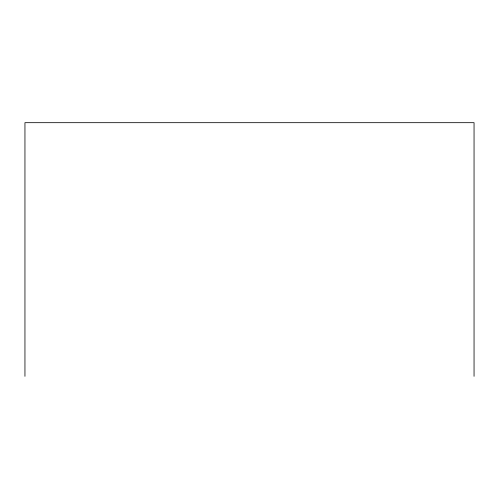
<?xml version="1.0" encoding="UTF-8"?>
<svg xmlns="http://www.w3.org/2000/svg" width="499" height="499" viewBox="0 0 499 499"><rect width="100%" height="100%" fill="white"/><g stroke="black" fill="none" stroke-linecap="round" stroke-linejoin="round"><path stroke-width="0.75" d="M474.05 376.321L474.05 122.679L24.95 122.679L24.95 376.321"/></g></svg>
